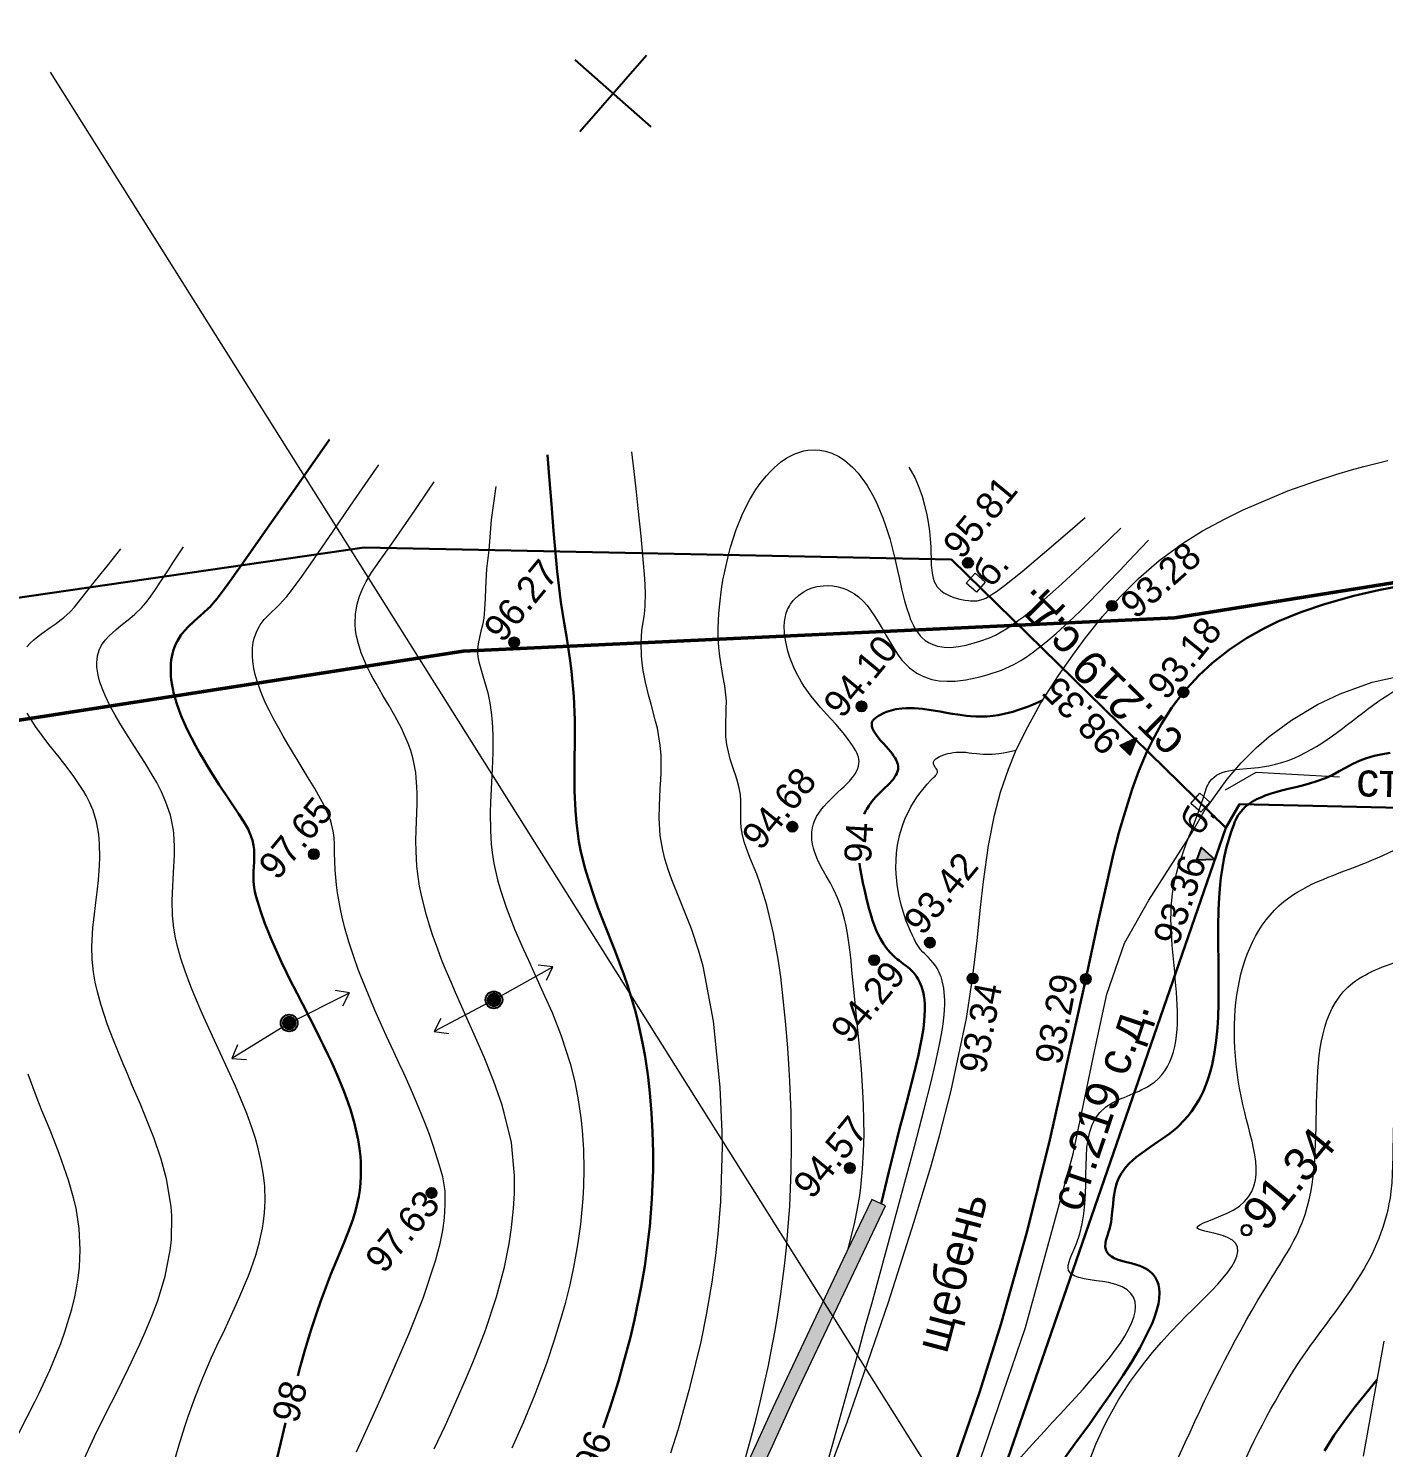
# Model space of a CAD drawing. Header units: millimetres. Extents: x -2893842 to -949497, y -1203244 to 262218.
# Drawn here: x -2463181 to -2423032, y -363624 to -321582 of the extents above; entities that cross this region are included whole.
import ezdxf

# ---------------------------------------------------------------- set-up
doc = ezdxf.new("R2010")
doc.units = ezdxf.units.MM
doc.layers.get('0').update_dxf_attribs({"lineweight": 5})
for name, color, linetype in [('!!!_ Размеры', 7, 'Continuous'), ('02_сетка', 253, 'Continuous'), ('06_Инженерно-технические сооружения', 253, 'Continuous'), ('07_Объекты электропередачи', 253, 'Continuous'), ('10_Границы покрытий и угодий', 253, 'Continuous'), ('11_Гидрография', 253, 'Continuous'), ('12_Рельеф', 253, 'Continuous'), ('14_Ограждения', 253, 'Continuous'), ('19_Горизонтали', 253, 'Continuous'), ('33_Газопровод', 253, 'Continuous'), ('61_Отметки высоты поверхности', 253, 'Continuous'), ('65_Границы', 253, 'Continuous'), ('_Высоты_Блок', 253, 'Continuous')]:
    doc.layers.add(name, color=color, linetype=linetype)
doc.styles.add('LIKE17', font='d431.shx')
doc.styles.add('LIKE32', font='peteri.shx')
doc.styles.add('LIKE36', font='pragmai.shx')
doc.styles.add('Line_GUGK', font='')
doc.styles.get('Line_GUGK').set_extended_font_data('Bm431', italic=True)
doc.linetypes.add('g5_085a', pattern='A,0.001,[19,GUGK_2005.shx,S=1,R=180,X=0,Y=0],0.5,[18,GUGK_2005.shx,S=6,R=180,X=0,Y=0],0.5', length=1.001)
doc.linetypes.add('g5_121_g', pattern='A,4,-0.4,["Г",Line_GUGK,S=1,R=0,X=0,Y=-0.5],-1.2,12', length=17.6)
doc.linetypes.add('g5_280_1', pattern='A,0.001,[21,GUGK_2005.shx,S=1,R=180,X=0,Y=0],2', length=2.001)
doc.linetypes.add('g5_476_3', pattern='A,1.25,[30,GUGK_2005.shx,S=1,R=0,X=0,Y=0],2.5,[30,GUGK_2005.shx,S=1,R=180,X=0,Y=0],1.25', length=5)

# ---------------------------------------------------------------- blocks, each defined once
blk = doc.blocks.new('BL_333')
at = {"color": 0}
for p, q in [((0, -3), (0, 3)), ((-3, 0), (3, 0))]:
    blk.add_line(p, q, dxfattribs=at)
blk = doc.blocks.new('g5_106_1a')
h = blk.add_hatch(color=255)
edge = h.paths.add_edge_path()
edge.add_arc((0, 0), 0.212, 0, 360)
at = {"color": 0}
blk.add_circle((0, 0), 0.25, dxfattribs=at)
blk = doc.blocks.new('g5_115_1')
at = {"color": 0, "lineweight": 20}
for points in [[(0, 0), (2, 0)], [(1.647, -0.252), (2, 0), (1.647, 0.252)]]:
    blk.add_lwpolyline(points, dxfattribs=at)
blk = doc.blocks.new('g5_330')
blk.add_hatch(color=0).paths.add_polyline_path([(-0.15, 0, 1), (0.15, 0, 1)])
at = {"color": 0}
blk.add_circle((0, 0), 0.15, dxfattribs=at)
blk = doc.blocks.new('g5_330a')
blk.add_hatch(color=0).paths.add_polyline_path([(0, 0), (-0.2, 0.5), (0.2, 0.5)])
at = {"color": 0}
blk.add_lwpolyline([(0, 0), (-0.2, 0.5), (0.2, 0.5)], close=True, dxfattribs=at)
blk = doc.blocks.new('Топо_07.04.17')
at = {"layer": '06_Инженерно-технические сооружения', "linetype": 'Continuous', "lineweight": 20}
blk.add_hatch(color=7, dxfattribs=at).paths.add_polyline_path([(-571174, -269140), (-570555, -267899), (-569916, -266604), (-569370, -265481), (-568692, -264038), (-568188, -262920), (-567514, -261340), (-567130, -260373), (-566699, -259252), (-566249, -258047), (-565701, -256566), (-565158, -255111), (-564813, -254217), (-564221, -252766), (-563524, -251144), (-562521, -248923), (-561143, -245949), (-560430, -244421), (-559456, -242299), (-558620, -240416), (-557850, -238583), (-556978, -236387), (-556080, -234002), (-555261, -231744), (-554302, -228982), (-553449, -226466), (-552650, -224066), (-551761, -221391), (-551121, -219484), (-550554, -217820), (-550108, -216533), (-549378, -214484), (-548813, -212942), (-548178, -211272), (-547212, -208852), (-546577, -207357), (-546029, -206086), (-545142, -204174), (-544384, -202603), (-543751, -201340), (-542979, -199841), (-542028, -198074), (-540941, -196110), (-539889, -194297), (-539098, -192934), (-538087, -191262), (-537333, -190013), (-536314, -188362), (-535224, -186609), (-533956, -184582), (-534338, -184343), (-535389, -186024), (-536820, -188324), (-537943, -190154), (-539485, -192705), (-540855, -195066), (-542032, -197142), (-543186, -199277), (-545214, -203287), (-546680, -206458), (-547712, -208888), (-548684, -211333), (-549756, -214206), (-550376, -215939), (-551128, -218105), (-551734, -219892), (-552569, -222393), (-553592, -225469), (-554331, -227669), (-555126, -230008), (-555990, -232458), (-557176, -235664), (-558291, -238472), (-559500, -241298), (-560661, -243853), (-562028, -246781), (-563417, -249802), (-564580, -252459), (-565481, -254699), (-566520, -257480), (-567439, -259930), (-568196, -261805), (-568918, -263447), (-569776, -265287), (-570613, -267003), (-571577, -268939)])
at = {"layer": '02_сетка', "color": 7, "linetype": 'Continuous'}
for p, q in [((-539369, -151932), (-537148, -149916)), ((-537250, -152034), (-539266, -149813))]:
    blk.add_line(p, q, dxfattribs=at)
at = {"layer": '06_Инженерно-технические сооружения', "color": 7, "linetype": 'Continuous', "lineweight": 20}
for points in [[(-529233, -166821), (-529500, -166523), (-529202, -166256), (-528935, -166554)], [(-523357, -174050), (-523624, -173752), (-523326, -173485), (-523059, -173783)]]:
    blk.add_lwpolyline(points, close=True, dxfattribs=at)
blk.add_lwpolyline([(-539098, -192934), (-538087, -191262), (-537333, -190013), (-536314, -188362), (-535224, -186609), (-533956, -184582), (-534338, -184343), (-535389, -186024), (-536820, -188324), (-537943, -190154), (-539485, -192705)], dxfattribs=at)
at = {"layer": '06_Инженерно-технические сооружения', "color": 7, "linetype": 'g5_280_1', "lineweight": 20}
blk.add_lwpolyline([(-539098, -192934), (-538087, -191262), (-537333, -190013), (-536314, -188362), (-535224, -186609), (-533956, -184582)], dxfattribs=at)
at = {"layer": '07_Объекты электропередачи', "linetype": 'Continuous', "lineweight": 20}
blk.add_lwpolyline([(-464887, -376105), (-494903, -286741), (-524729, -210807), (-554747, -148424)], dxfattribs=at)
at = {"layer": '10_Границы покрытий и угодий', "color": 7, "linetype": 'Continuous', "lineweight": 20}
blk.add_lwpolyline([(-538329, -195805), (-535806, -190816), (-534193, -187420), (-533175, -185161), (-532496, -183586), (-532134, -182702), (-531637, -181405), (-530949, -179337), (-530632, -178177), (-530376, -177079), (-530165, -176118), (-529993, -175362), (-529722, -174317), (-529443, -173442), (-529189, -172789), (-528881, -172135), (-528607, -171637), (-528242, -171055), (-527712, -170312), (-527098, -169551), (-526606, -168992), (-526171, -168526), (-525602, -167958), (-525019, -167433), (-524418, -166956), (-523749, -166501), (-523000, -166077), (-522367, -165774), (-521667, -165487), (-521107, -165285), (-519730, -164880), (-518879, -164681), (-518257, -164559), (-517777, -164476), (-517404, -164419), (-516682, -164321)], dxfattribs=at)
at = {"layer": '10_Границы покрытий и угодий', "color": 7, "linetype": 'Continuous', "lineweight": 30}
blk.add_lwpolyline([(-532701, -192244), (-531813, -190387), (-530941, -188426), (-529872, -185794), (-528900, -183189), (-527375, -178786), (-526730, -176873), (-526338, -175731), (-526079, -175007), (-525840, -174382), (-525697, -174029), (-525302, -173139), (-525043, -172624), (-524744, -172092), (-524535, -171759), (-524221, -171310), (-523860, -170863), (-523474, -170458), (-522961, -170011), (-522519, -169689), (-521976, -169355), (-521435, -169078), (-520870, -168840), (-520458, -168694), (-519746, -168489), (-519025, -168331), (-518137, -168189), (-517385, -168101), (-515944, -167987)], dxfattribs=at)
at = {"layer": '11_Гидрография', "color": 92, "linetype": 'Continuous', "lineweight": 20}
blk.add_lwpolyline([(-520726, -193547), (-519730, -190223)], dxfattribs=at)
at = {"layer": '12_Рельеф', "color": 7, "linetype": 'g5_085a', "lineweight": 20}
blk.add_lwpolyline([(-532009, -192354), (-530240, -188625), (-528255, -183673), (-527255, -180638), (-526733, -179086), (-526048, -177648), (-525184, -176465), (-523706, -174645), (-523259, -174029), (-522474, -173159), (-522010, -172727), (-521515, -172334), (-521095, -172047), (-520381, -171637), (-519563, -171266), (-518862, -171024), (-517878, -170786), (-515676, -170564)], dxfattribs=at)
at = {"layer": '14_Ограждения', "color": 7, "linetype": 'g5_476_3', "lineweight": 20}
blk.add_lwpolyline([(-522556, -173469), (-521601, -173047), (-519155, -173466)], dxfattribs=at)
at = {"layer": '19_Горизонтали', "color": 252, "linetype": 'Continuous', "lineweight": 30}
for points in [[(-551826, -187618), (-551724, -187360), (-551517, -186859), (-551276, -186303), (-551054, -185819), (-550896, -185491), (-550508, -184737), (-550310, -184381), (-550022, -183866), (-549859, -183563), (-549685, -183210), (-549576, -182961), (-549511, -182794), (-549427, -182542), (-549381, -182373), (-549333, -182161), (-549298, -181959), (-549266, -181689), (-549254, -181536), (-549248, -181377), (-549247, -181135), (-549259, -180876), (-549311, -180380), (-549383, -179960), (-549427, -179753), (-549509, -179413), (-549635, -178965), (-549785, -178491), (-549863, -178261), (-549961, -177983), (-550037, -177773), (-550124, -177536), (-550445, -176691), (-550568, -176364), (-550737, -175908), (-550810, -175708), (-550921, -175390), (-551072, -174931), (-551158, -174645), (-551215, -174446), (-551282, -174194), (-551366, -173836), (-551429, -173514), (-551451, -173383), (-551471, -173231), (-551480, -173097), (-551478, -172923), (-551470, -172828), (-551455, -172710), (-551440, -172614), (-551395, -172353), (-551395, -172353), (-551367, -172167), (-551367, -172167), (-551351, -171984), (-551352, -171864), (-551369, -171705), (-551427, -171465), (-551461, -171365), (-551558, -171131), (-551679, -170888), (-551778, -170698), (-551877, -170512), (-552009, -170260), (-552079, -170125), (-552160, -169964), (-552317, -169649), (-552446, -169378), (-552561, -169126), (-552638, -168952), (-552731, -168730), (-552826, -168488), (-552920, -168226), (-552982, -168040), (-553036, -167858), (-553064, -167756), (-553102, -167607), (-553139, -167442), (-553182, -167203), (-553197, -167092), (-553204, -167032), (-553217, -166874), (-553222, -166712), (-553221, -166593), (-553213, -166464), (-553197, -166330), (-553180, -166232), (-553158, -166133), (-553132, -166041), (-553100, -165946), (-553053, -165833), (-553020, -165764), (-552957, -165653), (-552914, -165588), (-552876, -165535), (-552792, -165433), (-552746, -165384), (-552672, -165312), (-552543, -165203), (-552365, -165071), (-552244, -164986), (-552156, -164925), (-552040, -164843), (-551900, -164738), (-551839, -164690), (-551735, -164599), (-551597, -164467), (-551331, -164187), (-551092, -163923), (-550930, -163742), (-550782, -163576), (-550706, -163490), (-549884, -162562), (-549011, -161574), (-548644, -161160), (-548344, -160821), (-547761, -160163)], [(-543008, -190167), (-542739, -189599), (-542404, -188846), (-542243, -188461), (-541902, -187589), (-541726, -187097), (-541419, -186152), (-541246, -185549), (-540966, -184402), (-540809, -183601), (-540679, -182753), (-540618, -182234), (-540564, -181628), (-540531, -181072), (-540514, -180465), (-540515, -180004), (-540536, -179376), (-540559, -179019), (-540631, -178303), (-540673, -177997), (-540742, -177584), (-540813, -177224), (-540886, -176899), (-541067, -176180), (-541296, -175329), (-541424, -174837), (-541495, -174542), (-541620, -173956), (-541672, -173661), (-541741, -173144), (-541766, -172828), (-541777, -172269), (-541765, -171909), (-541723, -171338), (-541674, -170864), (-541616, -170390), (-541557, -169918), (-541481, -169238), (-541427, -168546), (-541413, -167798), (-541417, -167483), (-541445, -166748), (-541465, -166349), (-541496, -165722), (-541505, -164811), (-541505, -164811), (-541475, -163598), (-541453, -162936), (-541415, -161864), (-541396, -161350)]]:
    blk.add_lwpolyline(points, dxfattribs=at)
at = {"layer": '19_Горизонтали', "color": 252, "linetype": 'Continuous', "lineweight": 20}
for points in [[(-550352, -190052), (-549815, -189161), (-549410, -188483), (-548418, -186768), (-547878, -185754), (-547384, -184697), (-547190, -184200), (-547068, -183823), (-546976, -183458), (-546941, -183270), (-546913, -183067), (-546884, -182805), (-546871, -182670), (-546893, -182247), (-546947, -181903), (-547059, -181329), (-547144, -180959), (-547238, -180591), (-547364, -180141), (-547547, -179533), (-547696, -179068), (-547794, -178767), (-547914, -178403), (-548081, -177896), (-548331, -177117), (-548423, -176814), (-548523, -176472), (-548633, -176067), (-548685, -175865), (-548777, -175472), (-548870, -175019), (-548945, -174565), (-548984, -174267), (-549012, -173981), (-549039, -173538), (-549044, -173298), (-549034, -172857), (-549016, -172593), (-548993, -172360), (-548979, -172225), (-548964, -172061), (-548957, -171929), (-548956, -171822), (-548962, -171704), (-548970, -171617), (-548990, -171481), (-549010, -171377), (-549037, -171267), (-549077, -171124), (-549145, -170922), (-549190, -170804), (-549264, -170621), (-549365, -170387), (-549518, -170050), (-549710, -169637), (-549923, -169180), (-550005, -168999), (-550118, -168746), (-550224, -168498), (-550345, -168201), (-550446, -167932), (-550508, -167755), (-550576, -167538), (-550632, -167338), (-550699, -167042), (-550734, -166831), (-550753, -166653), (-550761, -166434), (-550756, -166297), (-550747, -166191), (-550723, -166043), (-550684, -165886), (-550640, -165762), (-550597, -165666), (-550544, -165566), (-550451, -165429), (-550423, -165393), (-550289, -165250), (-550204, -165175), (-550053, -165060), (-549895, -164945), (-549793, -164867), (-549661, -164755), (-549541, -164644), (-549350, -164451), (-549224, -164317), (-549062, -164138), (-548713, -163743), (-547989, -162908), (-547377, -162202), (-546762, -161495), (-546397, -161077)], [(-548048, -190225), (-547643, -189564), (-547206, -188832), (-546897, -188297), (-546629, -187817), (-546335, -187268), (-546148, -186903), (-545708, -185958), (-545378, -185117), (-545159, -184439), (-545034, -183970), (-544913, -183416), (-544840, -182981), (-544776, -182449), (-544758, -181469), (-544758, -181469), (-544866, -180569), (-544913, -180307), (-545070, -179608), (-545271, -178868), (-545399, -178440), (-545758, -177309), (-545899, -176863), (-545996, -176549), (-546121, -176125), (-546200, -175843), (-546281, -175534), (-546385, -175091), (-546446, -174794), (-546500, -174490), (-546570, -173975), (-546601, -173611), (-546615, -173252), (-546614, -173003), (-546606, -172789), (-546591, -172580), (-546556, -172250), (-546519, -171979), (-546476, -171693), (-546403, -171190), (-546385, -171050), (-546365, -170863), (-546350, -170684), (-546338, -170411), (-546338, -170258), (-546366, -169857), (-546411, -169592), (-546464, -169372), (-546503, -169233), (-546546, -169096), (-546605, -168927), (-546710, -168653), (-546767, -168514), (-546901, -168202), (-547045, -167877), (-547138, -167666), (-547208, -167501), (-547272, -167348), (-547326, -167213), (-547417, -166966), (-547464, -166823), (-547541, -166550), (-547597, -166280), (-547625, -166045), (-547633, -165880), (-547626, -165679), (-547583, -165389), (-547498, -165105), (-547399, -164876), (-547277, -164652), (-547161, -164471), (-546972, -164222), (-546782, -164006), (-546707, -163923), (-546556, -163757), (-546287, -163457), (-546226, -163388), (-545489, -162541), (-545019, -161991), (-544825, -161762)], [(-541100, -191130), (-540798, -190449), (-540306, -189247), (-539839, -187967), (-539585, -187186), (-539312, -186249), (-539114, -185474), (-538973, -184853), (-538788, -183903), (-538560, -182288), (-538516, -181855), (-538426, -180538), (-538426, -180538), (-538403, -178574), (-538403, -178574), (-538527, -176918), (-538597, -176461), (-538739, -175778), (-538978, -174902), (-539152, -174269), (-539227, -173951), (-539289, -173625), (-539325, -173366), (-539352, -172931), (-539323, -172409), (-539277, -172059), (-539191, -171543), (-539148, -171291), (-539116, -171088), (-539086, -170867), (-539058, -170577), (-539047, -170263), (-539077, -169761), (-539103, -169544), (-539179, -169028), (-539222, -168749), (-539271, -168366), (-539300, -168009), (-539307, -167794), (-539304, -167575), (-539272, -167196), (-539272, -167196), (-539205, -166833), (-539077, -166361), (-539029, -166122), (-538979, -165738), (-538947, -165314), (-538910, -164054), (-538904, -163230), (-538903, -162731), (-538905, -162128), (-538908, -161536)], [(-543028, -162103), (-543275, -163070), (-543442, -163953), (-543575, -164501), (-543666, -165056), (-543715, -165381), (-543737, -165515), (-543765, -165676), (-543793, -165818), (-543821, -165937), (-543883, -166146), (-543944, -166313), (-544012, -166492), (-544056, -166620), (-544106, -166825), (-544118, -166936), (-544120, -167063), (-544110, -167209), (-544077, -167424), (-544035, -167632), (-543950, -168147), (-543924, -168455), (-543916, -168745), (-543920, -169019), (-543945, -169406), (-543968, -169639), (-544005, -169939), (-544038, -170170), (-544075, -170408), (-544173, -171002), (-544234, -171381), (-544278, -171693), (-544334, -172211), (-544356, -172621), (-544356, -172866), (-544340, -173195), (-544287, -173688), (-544236, -174000), (-544118, -174556), (-544052, -174819), (-543942, -175215), (-543761, -175807), (-543648, -176157), (-543532, -176508), (-543420, -176847), (-543287, -177256), (-543126, -177777), (-542932, -178492), (-542760, -179338), (-542688, -179889), (-542646, -180430), (-542631, -180975), (-542634, -181337), (-542662, -181924), (-542714, -182490), (-542781, -182991), (-542841, -183354), (-542996, -184104), (-543114, -184575), (-543180, -184811), (-543341, -185340), (-543513, -185847), (-543715, -186388), (-543860, -186748), (-544157, -187431), (-544465, -188085), (-544793, -188733), (-544912, -188959), (-545350, -189755), (-545760, -190466)], [(-538944, -191611), (-538624, -190810), (-538474, -190415), (-538298, -189937), (-538106, -189392), (-537938, -188891), (-537804, -188473), (-537624, -187884), (-537488, -187411), (-537348, -186894), (-537129, -186010), (-537011, -185484), (-536911, -184994), (-536776, -184269), (-536692, -183751), (-536617, -183238), (-536524, -182501), (-536424, -181503), (-536357, -180601), (-536337, -180248), (-536307, -179601), (-536283, -178814), (-536272, -177958), (-536276, -177486), (-536291, -176961), (-536341, -176188), (-536446, -175334), (-536570, -174678), (-536638, -174391), (-536782, -173875), (-536865, -173567), (-536901, -173395), (-536934, -173145), (-536938, -172951), (-536929, -172808), (-536899, -172533), (-536861, -172175), (-536856, -171991), (-536869, -171788), (-536894, -171598), (-536926, -171425), (-536962, -171248), (-537033, -170909), (-537088, -170471), (-537088, -170246), (-537065, -169981), (-537042, -169809), (-537002, -169556), (-536982, -169420), (-536955, -169192), (-536946, -169003), (-536951, -168739), (-536971, -168428), (-536998, -167851), (-536995, -167591), (-536977, -167273), (-536949, -167005), (-536883, -166587), (-536826, -166308), (-536722, -165879), (-536651, -165625), (-536586, -165412), (-536409, -164898), (-536322, -164677), (-536107, -164199), (-535842, -163713), (-535596, -163340), (-535382, -163065), (-535202, -162864), (-535026, -162692), (-534914, -162595), (-534770, -162482), (-534562, -162344), (-534359, -162237), (-534118, -162146), (-533840, -162087), (-533719, -162078), (-533504, -162088), (-533367, -162113), (-533204, -162161), (-533023, -162243), (-532827, -162367), (-532673, -162496), (-532452, -162736), (-532314, -162925), (-532092, -163316), (-531962, -163612), (-531882, -163829), (-531737, -164315), (-531680, -164554), (-531603, -164951), (-531518, -165555), (-531479, -165920), (-531457, -166135), (-531421, -166475), (-531374, -166836), (-531335, -167069), (-531292, -167276), (-531259, -167402), (-531206, -167571), (-531169, -167666), (-531101, -167803), (-531028, -167919), (-530982, -167978), (-530896, -168070), (-530790, -168157), (-530691, -168218), (-530554, -168281), (-530362, -168334), (-530172, -168359), (-529937, -168362), (-529710, -168343), (-529298, -168277), (-529001, -168207), (-528811, -168145), (-528454, -167991), (-528081, -167788), (-527931, -167698), (-527270, -167266), (-526692, -166858), (-526255, -166540), (-525662, -166099), (-525478, -165960), (-524762, -165416)], [(-558458, -189475), (-558005, -188727), (-557511, -187960), (-557292, -187624), (-557008, -187189), (-556778, -186832), (-556362, -186160), (-556168, -185831), (-555896, -185335), (-555694, -184931), (-555542, -184598), (-555399, -184244), (-555161, -183503), (-555092, -183201), (-554996, -182495), (-554985, -182217), (-555032, -181382), (-555125, -180787), (-555263, -180154), (-555425, -179538), (-555557, -179080), (-555726, -178518), (-555832, -178166), (-555946, -177785), (-556131, -177129), (-556250, -176656), (-556383, -176024), (-556441, -175648), (-556471, -175357), (-556488, -175060), (-556484, -174677), (-556450, -174301), (-556356, -173743), (-556290, -173436), (-556189, -173011), (-556098, -172628), (-556038, -172364), (-555955, -171940), (-555919, -171707), (-555880, -171303), (-555873, -171026), (-555880, -170852), (-555899, -170643), (-555926, -170468), (-555963, -170300), (-556041, -170036), (-556119, -169830), (-556174, -169705), (-556312, -169420), (-556415, -169232), (-556556, -168988), (-556786, -168611), (-557039, -168206), (-557212, -167917), (-557373, -167629), (-557497, -167380), (-557573, -167208)], [(-557360, -165255), (-557252, -165162), (-557140, -165079), (-557064, -165027), (-556878, -164914), (-556618, -164771), (-556424, -164665), (-556306, -164598), (-556182, -164522), (-555972, -164373), (-555827, -164247), (-555746, -164167), (-555581, -164001), (-555164, -163582), (-554933, -163351), (-554735, -163153), (-554518, -162937), (-554267, -162688)], [(-560227, -188379), (-559647, -187505), (-559493, -187263), (-559107, -186629), (-559002, -186446), (-558815, -186107), (-558693, -185874), (-558531, -185544), (-558255, -184908), (-558124, -184549), (-558027, -184245), (-557962, -184011), (-557889, -183696), (-557805, -183187), (-557763, -182551), (-557789, -181950), (-557826, -181629), (-557917, -181094), (-558104, -180280), (-558297, -179564), (-558467, -178952), (-558567, -178584), (-558659, -178225), (-558749, -177846)], [(-555707, -189641), (-555558, -189284), (-555318, -188737), (-555185, -188451), (-554916, -187903), (-554627, -187359), (-554312, -186813), (-554103, -186467), (-553820, -186009), (-553706, -185823), (-553396, -185313), (-553296, -185145), (-552942, -184510), (-552850, -184332), (-552732, -184089), (-552659, -183929), (-552516, -183585), (-552367, -183153), (-552315, -182966), (-552256, -182717), (-552197, -182357), (-552163, -181925), (-552162, -181601), (-552185, -181198), (-552238, -180760), (-552281, -180498), (-552350, -180156), (-552451, -179731), (-552567, -179307), (-552692, -178886), (-553029, -177852), (-553282, -177093), (-553429, -176633), (-553594, -176086), (-553672, -175802), (-553789, -175331), (-553870, -174943), (-553937, -174537), (-553961, -174323), (-553980, -174029), (-553975, -173649), (-553934, -173219), (-553903, -173000), (-553799, -172392), (-553744, -172063), (-553718, -171883), (-553686, -171619), (-553663, -171242), (-553663, -171143), (-553690, -170779), (-553702, -170696), (-553789, -170293), (-553889, -169972), (-553996, -169688), (-554076, -169500), (-554280, -169056), (-554453, -168702), (-554586, -168432), (-554683, -168235), (-554856, -167873), (-554994, -167566), (-555110, -167282), (-555225, -166955), (-555262, -166830), (-555330, -166545), (-555361, -166328), (-555369, -166095), (-555358, -165959), (-555315, -165760), (-555248, -165598), (-555157, -165455), (-555042, -165326), (-554907, -165207), (-554690, -165051), (-554530, -164947), (-554242, -164767), (-554078, -164659), (-553864, -164497), (-553717, -164363), (-553567, -164205), (-553391, -164003), (-553232, -163816), (-552918, -163436), (-552786, -163277), (-552423, -162836)], [(-530800, -162912), (-530664, -163243), (-530588, -163483), (-530510, -163812), (-530464, -164086), (-530433, -164374), (-530418, -164602), (-530412, -164866), (-530415, -165108), (-530426, -165337), (-530435, -165473), (-530454, -165698), (-530469, -165874), (-530469, -165874), (-530475, -166116), (-530462, -166263), (-530441, -166366), (-530371, -166530), (-530284, -166645), (-530193, -166729), (-530024, -166843), (-529909, -166901), (-529742, -166968), (-529599, -167013), (-529495, -167039), (-529429, -167054), (-529332, -167071), (-529238, -167077), (-529238, -167077), (-529058, -167051), (-528976, -167024), (-528864, -166978), (-528772, -166936), (-528632, -166863), (-528378, -166717), (-527817, -166364), (-527370, -166069), (-526957, -165790), (-526192, -165265), (-525782, -164982)], [(-535197, -185716), (-535082, -185426), (-534914, -184960), (-534787, -184565), (-534679, -184185), (-534619, -183946), (-534505, -183416), (-534417, -182906), (-534349, -182409), (-534303, -181984), (-534265, -181533), (-534240, -181150), (-534209, -180478), (-534188, -179708), (-534177, -179023), (-534172, -178597), (-534164, -178008), (-534156, -177538), (-534151, -177257), (-534150, -176993), (-534155, -176701), (-534170, -176378), (-534188, -176161), (-534206, -176003), (-534255, -175704), (-534297, -175511), (-534337, -175357), (-534367, -175256), (-534436, -175060), (-534502, -174895), (-534599, -174669), (-534695, -174444), (-534777, -174230), (-534819, -174102), (-534867, -173911), (-534884, -173810), (-534896, -173688), (-534898, -173556), (-534895, -173491), (-534884, -173396), (-534872, -173325), (-534843, -173212), (-534800, -173094), (-534773, -173035), (-534737, -172970), (-534686, -172891), (-534509, -172685), (-534435, -172615), (-534316, -172512), (-534095, -172340), (-533986, -172258), (-533854, -172160), (-533768, -172095), (-533687, -172030), (-533591, -171949), (-533564, -171925), (-533500, -171863), (-533400, -171751), (-533356, -171691), (-533315, -171622), (-533280, -171542), (-533262, -171484), (-533250, -171405), (-533248, -171355), (-533256, -171270), (-533264, -171234), (-533282, -171168), (-533314, -171085), (-533394, -170916), (-533488, -170744), (-533625, -170518), (-533813, -170238), (-533941, -170059), (-534042, -169918), (-534203, -169691), (-534283, -169574), (-534442, -169326), (-534613, -169022), (-534682, -168880), (-534767, -168681), (-534840, -168481), (-534940, -168118), (-534977, -167925), (-535014, -167594), (-535018, -167477), (-535016, -167364), (-535000, -167186), (-534976, -167048), (-534946, -166934), (-534898, -166807), (-534847, -166704), (-534784, -166608), (-534742, -166553), (-534650, -166455), (-534612, -166420), (-534483, -166323), (-534297, -166224), (-534182, -166182), (-534056, -166148), (-533904, -166125), (-533719, -166119), (-533571, -166131), (-533437, -166156), (-533283, -166202), (-533149, -166257), (-533047, -166311), (-532928, -166387), (-532829, -166463), (-532721, -166563), (-532596, -166707), (-532496, -166848), (-532425, -166964), (-532300, -167196), (-532197, -167416), (-532116, -167600), (-532026, -167811), (-531909, -168077), (-531818, -168268), (-531725, -168444), (-531640, -168584), (-531553, -168707), (-531452, -168826), (-531255, -169006), (-531108, -169106), (-530993, -169169), (-530836, -169237), (-530626, -169301), (-530393, -169345), (-530157, -169366), (-529832, -169365), (-529409, -169326), (-529190, -169294), (-528749, -169204), (-528368, -169077), (-528153, -168984), (-527979, -168897), (-527747, -168770), (-527355, -168528), (-527019, -168300), (-526470, -167897), (-526201, -167690), (-525964, -167504), (-525638, -167242), (-525339, -166997), (-524933, -166659), (-524637, -166410), (-524236, -166067), (-523995, -165859)]]:
    blk.add_lwpolyline(points, dxfattribs=at)
at = {"layer": '19_Горизонтали', "color": 42, "linetype": 'Continuous', "lineweight": 30}
for points in [[(-533274, -172975), (-533214, -172882), (-533183, -172838), (-533114, -172751), (-533008, -172634), (-532950, -172577), (-532871, -172507), (-532768, -172424), (-532642, -172327), (-532565, -172268), (-532494, -172213), (-532426, -172158), (-532354, -172094), (-532300, -172043), (-532256, -171994), (-532209, -171935), (-532180, -171891), (-532160, -171854), (-532139, -171807), (-532129, -171776), (-532117, -171718), (-532114, -171676), (-532117, -171616), (-532127, -171565), (-532153, -171484), (-532175, -171432), (-532213, -171358), (-532254, -171287), (-532347, -171144), (-532464, -170978), (-532545, -170864), (-532635, -170726), (-532687, -170634), (-532718, -170568), (-532733, -170529), (-532747, -170485), (-532753, -170458), (-532757, -170422), (-532758, -170397), (-532756, -170370), (-532749, -170334), (-532741, -170311), (-532729, -170288), (-532706, -170256), (-532673, -170224), (-532639, -170200), (-532599, -170176), (-532539, -170144), (-532505, -170128), (-532372, -170074), (-532275, -170045), (-532130, -170014), (-531996, -169998), (-531811, -169993), (-531685, -169999), (-531451, -170028), (-531212, -170075), (-531023, -170122), (-530693, -170215), (-530512, -170269), (-530347, -170317), (-530189, -170361), (-529933, -170425), (-529821, -170449), (-529662, -170477), (-529531, -170495), (-529340, -170510), (-529149, -170514), (-528998, -170509), (-528824, -170496), (-528562, -170461), (-528411, -170433), (-528259, -170400), (-528110, -170363), (-528004, -170333), (-527865, -170292), (-527636, -170218)], [(-517585, -172926), (-517865, -172944), (-518070, -172968), (-518330, -173014), (-518499, -173056), (-518590, -173082), (-518744, -173134), (-518954, -173219), (-519148, -173303), (-519346, -173383), (-519574, -173458), (-519872, -173528), (-520037, -173558), (-520279, -173595), (-520480, -173622), (-520706, -173651), (-520917, -173680), (-521089, -173707), (-521225, -173731), (-521320, -173751), (-521413, -173773), (-521497, -173795), (-521566, -173816), (-521676, -173853), (-521723, -173872), (-521769, -173891), (-521868, -173938), (-521943, -173980), (-522000, -174016), (-522033, -174039), (-522116, -174103), (-522185, -174167), (-522236, -174222), (-522269, -174261), (-522326, -174338), (-522366, -174401), (-522386, -174435), (-522435, -174529), (-522530, -174723), (-522588, -174848), (-522718, -175164), (-522805, -175406), (-522839, -175509), (-522909, -175746), (-522987, -176049), (-523030, -176234), (-523082, -176492), (-523107, -176627), (-523163, -176969), (-523231, -177465), (-523269, -177791), (-523362, -178695), (-523424, -179282), (-523479, -179733), (-523537, -180135), (-523591, -180449), (-523668, -180816), (-523756, -181158), (-523871, -181516), (-523953, -181732), (-524029, -181906), (-524110, -182073), (-524227, -182283), (-524299, -182397), (-524381, -182517), (-524634, -182827), (-524750, -182945), (-525058, -183207), (-525122, -183253), (-525345, -183397), (-525587, -183532), (-525711, -183598), (-525959, -183727), (-526030, -183765), (-526227, -183873), (-526410, -183984), (-526410, -183984), (-526529, -184066), (-526631, -184143), (-526761, -184256), (-526811, -184305), (-526898, -184402), (-526949, -184469), (-526991, -184530), (-527069, -184672), (-527113, -184775), (-527153, -184890), (-527189, -185018), (-527216, -185127), (-527252, -185293), (-527300, -185518), (-527321, -185613), (-527344, -185704), (-527372, -185808), (-527415, -185941), (-527452, -186038), (-527475, -186093), (-527509, -186168), (-527548, -186251), (-527584, -186332), (-527607, -186400), (-527626, -186516), (-527625, -186560), (-527611, -186635), (-527588, -186693), (-527547, -186755), (-527473, -186828), (-527397, -186881), (-527286, -186941), (-527182, -186987), (-527087, -187025), (-526917, -187089), (-526669, -187194), (-526588, -187239), (-526514, -187288), (-526445, -187342), (-526351, -187437), (-526304, -187499), (-526255, -187581), (-526207, -187704), (-526184, -187804), (-526174, -187927), (-526179, -188049), (-526208, -188224), (-526249, -188374), (-526325, -188577), (-526391, -188722), (-526488, -188911), (-526947, -189619), (-527253, -190023), (-527524, -190358), (-527992, -190906), (-528321, -191279), (-528684, -191682), (-529176, -192222), (-529843, -192956)], [(-534075, -184508), (-533749, -183592), (-533389, -182634), (-533283, -182359), (-533136, -181981), (-532993, -181614), (-532867, -181287), (-532777, -181054), (-532681, -180799), (-532579, -180522), (-532482, -180247), (-532413, -180040), (-532323, -179753), (-532250, -179489), (-532199, -179269), (-532170, -179118), (-532142, -178934), (-532127, -178763), (-532123, -178643), (-532125, -178520), (-532136, -178401), (-532164, -178240), (-532182, -178172), (-532198, -178122), (-532237, -178018), (-532277, -177934), (-532312, -177872), (-532355, -177805), (-532406, -177737), (-532461, -177672), (-532538, -177592), (-532624, -177511), (-532735, -177408), (-532780, -177365), (-532847, -177294), (-532907, -177225), (-532989, -177118), (-533064, -177001), (-533109, -176924), (-533142, -176861), (-533211, -176708), (-533299, -176464), (-533331, -176356), (-533383, -176140), (-533407, -176022), (-533446, -175796), (-533484, -175520), (-533521, -175201), (-533542, -174999), (-533562, -174774), (-533575, -174569), (-533581, -174415), (-533581, -174409)], [(-552790, -190206), (-552542, -189524), (-552339, -188968)], [(-520063, -191337), (-520488, -191747), (-520792, -192049), (-521129, -192401), (-521510, -192828), (-521856, -193254)]]:
    blk.add_lwpolyline(points, dxfattribs=at)
at = {"layer": '19_Горизонтали', "color": 42, "linetype": 'Continuous', "lineweight": 20}
blk.add_lwpolyline([(-537106, -193386), (-536094, -190893), (-535471, -189352), (-535242, -188787), (-534941, -188040), (-534690, -187416), (-533805, -185209), (-532905, -182932), (-532495, -181867), (-532199, -181077), (-532007, -180545), (-531826, -180013), (-531734, -179717), (-531670, -179488), (-531629, -179323), (-531591, -179151), (-531543, -178860), (-531527, -178724), (-531513, -178498), (-531514, -178368), (-531519, -178276), (-531533, -178147), (-531556, -178024), (-531572, -177959), (-531594, -177886), (-531615, -177828), (-531638, -177773), (-531675, -177697), (-531708, -177638), (-531741, -177585), (-531797, -177503), (-531861, -177418), (-531933, -177329), (-531967, -177287), (-532006, -177237), (-532067, -177150), (-532103, -177091), (-532155, -176988), (-532181, -176929), (-532224, -176815), (-532253, -176733), (-532305, -176576), (-532364, -176378), (-532393, -176268), (-532424, -176137), (-532475, -175877), (-532491, -175775), (-532513, -175601), (-532526, -175471), (-532541, -175159), (-532535, -174847), (-532521, -174669), (-532493, -174454), (-532451, -174230), (-532394, -174001), (-532303, -173722), (-532203, -173481), (-532093, -173264), (-531881, -172924), (-531667, -172651), (-531561, -172535), (-531321, -172304), (-531197, -172200), (-531141, -172156), (-531114, -172135), (-531062, -172095), (-531037, -172074), (-531013, -172050), (-530999, -172033), (-530982, -172001), (-530977, -171980), (-530977, -171962), (-530981, -171939), (-530991, -171911), (-531008, -171874), (-531028, -171839), (-531039, -171817), (-531056, -171782), (-531063, -171762), (-531070, -171733), (-531069, -171709), (-531059, -171674), (-531034, -171637), (-531015, -171618), (-530983, -171594), (-530951, -171575), (-530866, -171538), (-530736, -171500), (-530679, -171488), (-530611, -171477), (-530527, -171468), (-530451, -171463), (-530359, -171463), (-530270, -171469), (-530179, -171481), (-530081, -171498), (-529978, -171521), (-529899, -171541), (-529899, -171541), (-529770, -171572), (-529667, -171593), (-529586, -171607), (-529443, -171626), (-529310, -171636), (-529111, -171642), (-528965, -171638), (-528823, -171629), (-528693, -171616), (-528642, -171610), (-528584, -171600)], dxfattribs=at)
for points, knots in [([(-541735, -402706, 25300), (-541883, -401964, 25300), (-542560, -400358, 25300), (-541129, -397254, 25300), (-544133, -395991, 25300), (-543998, -394009, 25300), (-543677, -392057, 25300), (-542078, -392849, 25300), (-541358, -391412, 25300), (-539731, -388738, 25300), (-535744, -387480, 25300), (-531899, -385527, 25300), (-529646, -385513, 25300), (-527662, -384004, 25300), (-529741, -382900, 25300), (-530242, -381512, 25300), (-530279, -380726, 25300), (-530166, -380002, 25300), (-530110, -379100, 25300), (-530263, -377753, 25300), (-529824, -376185, 25300), (-530846, -375066, 25300), (-529862, -373588, 25300), (-531914, -371229, 25300), (-534032, -369075, 25300), (-537325, -367897, 25300), (-538194, -364917, 25300), (-541078, -364674, 25300), (-543562, -365123, 25300), (-544133, -363156, 25300), (-545582, -365362, 25300), (-544549, -361747, 25300), (-549254, -358884, 25300), (-549671, -352670, 25300), (-549749, -347906, 25300), (-549913, -347309, 25300), (-549707, -346409, 25300), (-550620, -342337, 25300), (-550708, -336702, 25300), (-551830, -329237, 25300), (-551587, -323695, 25300), (-554680, -319114, 25300), (-553906, -314631, 25300), (-554562, -309984, 25300), (-555775, -305259, 25300), (-552565, -303549, 25300), (-553521, -300300, 25300), (-554732, -297039, 25300), (-553622, -292013, 25300), (-555756, -287947, 25300), (-556026, -283510, 25300), (-555919, -280065, 25300), (-557458, -274397, 25300), (-551677, -277195, 25300), (-551451, -265015, 25300), (-557530, -263365, 25300), (-557603, -259738, 25300), (-551092, -257435, 25300), (-555605, -250126, 25300), (-553746, -244737, 25300), (-549811, -242987, 25300), (-550918, -237852, 25300), (-547700, -235578, 25300), (-548161, -232028, 25300), (-545311, -230295, 25300), (-544953, -226785, 25300), (-543599, -224788, 25300), (-541038, -221373, 25300), (-541779, -217464, 25300), (-541424, -212807, 25300), (-538106, -208221, 25300), (-535440, -202839, 25300), (-533724, -196990, 25300), (-532316, -192700, 25300), (-524315, -187907, 25300), (-529136, -187320, 25300), (-527582, -185222, 25300), (-528407, -182390, 25300), (-524006, -181853, 25300), (-525315, -176865, 25300), (-523592, -174509, 25300), (-522878, -172761, 25300), (-519549, -173409, 25300), (-517328, -169889, 25300), (-513248, -171342, 25300), (-512484, -169753, 25300), (-511193, -169471, 25300), (-510318, -169318, 25300), (-507640, -167701, -67200)], [0, 0, 0, 0, 2.270258, 5.111779, 8.350305, 8.895506, 11.188797, 11.972088, 13.09072, 15.059021, 21.922292, 24.306666, 28.022657, 28.476937, 31.105985, 31.877304, 33.06316, 33.376946, 34.078011, 35.761568, 37.474215, 38.57858, 39.609158, 41.965889, 46.359284, 49.390346, 51.606786, 54.544721, 57.176636, 57.897546, 58.821303, 61.425547, 62.272458, 75.242717, 76.01191, 76.667886, 77.047374, 78.741512, 88.904719, 94.011119, 101.474986, 104.841916, 109.913878, 114.132201, 119.749568, 121.608905, 123.185651, 128.712458, 132.462127, 137.791666, 142.041265, 145.061495, 150.037937, 151.288706, 160.66222, 167.053523, 167.645411, 171.009409, 182.739062, 183.779602, 187.886896, 193.591581, 196.073314, 198.423822, 203.141361, 204.167851, 208.814711, 210.10182, 216.842408, 219.460034, 224.014398, 233.214886, 237.828131, 241.587936, 248.902843, 250.136413, 250.960137, 255.091379, 256.562032, 262.072788, 265.261978, 265.775836, 267.382273, 273.302999, 276.162657, 277.260693, 277.85098, 279.988592, 279.988592, 279.988592, 279.988592]), ([(-530858, -395619, 23300), (-530853, -395598, 23300), (-530625, -394737, 23300), (-528830, -395790, 23300), (-527813, -394881, 23300), (-527257, -394480, 23300), (-526815, -393072, 23300), (-526147, -391885, 23300), (-525368, -389768, 23300), (-524037, -387589, 23300), (-524920, -384958, 23300), (-524986, -382442, 23300), (-525079, -380385, 23300), (-526846, -379347, 23300), (-526562, -378042, 23300), (-526689, -376237, 23300), (-526414, -373717, 23300), (-524750, -368465, 23300), (-530425, -366852, 23300), (-531464, -364127, 23300), (-531553, -364060, 23300), (-531731, -363958, 23300), (-532595, -361915, 23300), (-533563, -354958, 23300), (-535798, -346321, 23300), (-539539, -339550, 23300), (-540476, -335682, 23300), (-544298, -330862, 23300), (-541428, -323211, 23300), (-546465, -320154, 23300), (-546706, -315416, 23300), (-547233, -311399, 23300), (-551185, -305790, 23300), (-543394, -303446, 23300), (-545850, -297983, 23300), (-546731, -295031, 23300), (-545930, -289057, 23300), (-549661, -284486, 23300), (-550344, -279523, 23300), (-550340, -279420, 23300), (-550383, -279261, 23300), (-545337, -281263, 23300), (-545213, -267568, 23300), (-550493, -263663, 23300), (-549862, -260727, 23300), (-549763, -256364, 23300), (-549793, -251645, 23300), (-547167, -248052, 23300), (-546564, -244103, 23300), (-543914, -241334, 23300), (-542143, -236966, 23300), (-541242, -232710, 23300), (-538497, -228179, 23300), (-536082, -222489, 23300), (-535212, -217328, 23300), (-535410, -213066, 23300), (-534509, -211601, 23300), (-533859, -210359, 23300), (-533030, -206980, 23300), (-529917, -203023, 23300), (-526178, -196954, 23300), (-523194, -190857, 23300), (-518493, -186973, 23300), (-518900, -182434, 23300), (-516254, -181859, 23300), (-513728, -181165, 23300), (-510186, -179742, 23300), (-509853, -176262, 23300), (-507636, -175940, 23300), (-506622, -173603, 23300), (-500888, -173039, 23300), (-496547, -171755, 23300), (-492801, -171223, 23300), (-492283, -171142, 23300), (-491539, -171329, 23300), (-491274, -170573, 23300), (-488316, -167705, -67200)], [15.352812, 15.352812, 15.352812, 15.352812, 15.410443, 17.865387, 18.460139, 19.457254, 19.81235, 22.827891, 23.533138, 26.599669, 30.023298, 31.225687, 34.29839, 35.483447, 36.57098, 37.852553, 41.027009, 44.270589, 52.627688, 52.735188, 52.863151, 52.951434, 53.346186, 59.139339, 74.529875, 79.409533, 82.253512, 86.347458, 97.214376, 100.403279, 101.551358, 110.994794, 113.204989, 119.395891, 125.352487, 127.392349, 128.776297, 143.063042, 143.186816, 143.274784, 143.419729, 143.456159, 157.470027, 159.80336, 162.552868, 165.363389, 173.41799, 175.555845, 178.471641, 185.057304, 186.467389, 192.589576, 197.951169, 202.241918, 211.047959, 213.665584, 214.486863, 216.145968, 217.865513, 224.835781, 230.840528, 239.394506, 244.88692, 248.617825, 249.596325, 252.491144, 256.911481, 259.752203, 260.821366, 262.999827, 266.401002, 276.540917, 277.307429, 277.714329, 278.120893, 279.419724, 279.419724, 279.419724, 279.419724]), ([(-536152, -397482, 24300), (-536288, -397358, 24300), (-536882, -396753, 24300), (-536151, -395080, 24300), (-533580, -394743, 24300), (-531738, -393908, 24300), (-529967, -393892, 24300), (-529465, -393392, 24300), (-528775, -393012, 24300), (-528580, -392255, 24300), (-528245, -391587, 24300), (-527562, -389555, 24300), (-525872, -387325, 24300), (-526513, -384520, 24300), (-526442, -382977, 24300), (-526788, -381184, 24300), (-528878, -380295, 24300), (-528228, -377751, 24300), (-528446, -375824, 24300), (-528284, -374058, 24300), (-527563, -371686, 24300), (-530650, -370492, 24300), (-531248, -367790, 24300), (-532882, -366608, 24300), (-535892, -365156, 24300), (-535562, -360408, 24300), (-539346, -360511, 24300), (-538286, -352563, 24300), (-545751, -346165, 24300), (-550151, -333554, 24300), (-548916, -324861, 24300), (-551641, -320287, 24300), (-551095, -315764, 24300), (-552330, -311390, 24300), (-552847, -305329, 24300), (-548182, -303654, 24300), (-549689, -299132, 24300), (-550702, -296028, 24300), (-549774, -290527, 24300), (-552726, -286219, 24300), (-553196, -281523, 24300), (-553129, -279731, 24300), (-553904, -276871, 24300), (-548508, -279231, 24300), (-548607, -266144, 24300), (-553875, -263508, 24300), (-554224, -260209, 24300), (-551220, -258466, 24300), (-552898, -253285, 24300), (-552168, -248099, 24300), (-549673, -245364, 24300), (-549114, -243255, 24300), (-547583, -241065, 24300), (-545015, -237463, 24300), (-544172, -233097, 24300), (-542568, -228060, 24300), (-540567, -225140, 24300), (-539220, -222214, 24300), (-538912, -218941, 24300), (-539362, -214681, 24300), (-536397, -209888, 24300), (-534174, -205870, 24300), (-533475, -201346, 24300), (-531698, -198590, 24300), (-529157, -194743, 24300), (-529237, -191129, 24300), (-522652, -186846, 24300), (-525478, -186220, 24300), (-522457, -185859, 24300), (-523657, -181573, 24300), (-522593, -176800, 24300), (-517946, -176064, 24300), (-515212, -174615, 24300), (-511309, -175350, 24300), (-510185, -171901, 24300), (-505755, -171078, 24300), (-502827, -170499, 24300), (-498641, -168527, -67200)], [8.236603, 8.236603, 8.236603, 8.236603, 8.740606, 10.586357, 12.067648, 16.315733, 16.630147, 17.227337, 18.332138, 18.853275, 19.494375, 20.580837, 25.304952, 26.999476, 28.930585, 29.994985, 32.257367, 34.333567, 36.780205, 38.229414, 39.710178, 43.525376, 45.424542, 47.685221, 49.244894, 55.282781, 56.51874, 58.469281, 73.92521, 85.133832, 97.233641, 98.608305, 100.679106, 110.305535, 112.950751, 117.3925, 121.15917, 124.942505, 127.509314, 137.317455, 139.504142, 141.058241, 143.618935, 144.262534, 155.956225, 160.318543, 162.601538, 163.986714, 169.754065, 175.416051, 179.713355, 180.239154, 181.924818, 187.617774, 193.373027, 195.035136, 203.460496, 203.850564, 204.651113, 213.217888, 215.90571, 221.335506, 226.963109, 229.223736, 231.171222, 240.438031, 243.323355, 244.262414, 245.453829, 248.368097, 254.862636, 257.557801, 261.61345, 264.213405, 267.925812, 269.921543, 277.148707, 277.148707, 277.148707, 277.148707]), ([(-535665, -397184, 23800), (-535744, -396796, 23800), (-535078, -395365, 23800), (-533035, -395338, 23800), (-531124, -394626, 23800), (-529418, -394866, 23800), (-528508, -394133, 23800), (-527967, -393662, 23800), (-527750, -392697, 23800), (-527191, -391739, 23800), (-526462, -389661, 23800), (-524958, -387459, 23800), (-525719, -384737, 23800), (-525724, -382715, 23800), (-525945, -380788, 23800), (-527848, -379815, 23800), (-527401, -377899, 23800), (-527567, -376030, 23800), (-527350, -373887, 23800), (-526162, -370079, 23800), (-530531, -368670, 23800), (-531372, -365964, 23800), (-532230, -365349, 23800), (-533867, -364393, 23800), (-535033, -362074, 23800), (-535833, -357790, 23800), (-537801, -350776, 23800), (-542613, -343402, 23800), (-543840, -336302, 23800), (-546609, -332226, 23800), (-545394, -327602, 23800), (-550310, -325222, 23800), (-549406, -322143, 23800), (-550164, -320889, 23800), (-549688, -316322, 23800), (-551472, -311975, 23800), (-551486, -305334, 23800), (-545879, -303758, 23800), (-547765, -298551, 23800), (-548712, -295528, 23800), (-547850, -289789, 23800), (-551196, -285353, 23800), (-551773, -280524, 23800), (-551734, -279573, 23800), (-552140, -278075, 23800), (-546923, -280248, 23800), (-547177, -266749, 23800), (-552153, -263537, 23800), (-552633, -260432, 23800), (-551181, -259363, 23800), (-552144, -255089, 23800), (-551350, -250530, 23800), (-548439, -246698, 23800), (-547660, -243260, 23800), (-545859, -240795, 23800), (-544126, -238306, 23800), (-543465, -235366, 23800), (-542072, -230869, 23800), (-539538, -226657, 23800), (-537630, -222359, 23800), (-537069, -218133, 23800), (-537381, -213874, 23800), (-535453, -210746, 23800), (-534033, -208105, 23800), (-533248, -204170, 23800), (-530809, -200802, 23800), (-527434, -195312, 23800), (-524786, -190229, 23800), (-520428, -185147, 23800), (-521452, -179803, 23800), (-516412, -178752, 23800), (-513855, -178119, 23800), (-511238, -177090, 23800), (-511108, -176017, 23800), (-509402, -175624, 23800), (-508681, -172807, 23800), (-502945, -171966, 23800), (-499081, -171090, 23800), (-494730, -169536, -67200)], [8.800497, 8.800497, 8.800497, 8.800497, 10.031382, 12.555836, 14.334105, 16.220588, 17.302841, 17.720238, 18.328974, 20.157295, 21.05315, 24.948473, 27.507549, 29.074298, 31.142849, 32.866569, 34.448435, 36.312541, 38.624373, 40.986545, 47.072694, 48.076027, 49.270348, 50.094326, 53.778674, 56.388776, 63.322974, 75.378599, 82.404899, 84.451872, 89.885331, 94.081255, 97.413087, 97.791618, 98.361838, 110.692321, 111.85146, 117.584415, 122.446048, 125.357647, 127.333025, 139.380468, 140.535699, 141.356732, 142.709552, 143.049567, 155.903346, 159.251171, 162.37972, 162.775485, 164.423299, 173.537716, 176.755296, 178.476094, 183.992811, 185.732325, 187.490875, 192.930502, 199.823979, 202.164388, 206.967683, 212.559883, 214.314433, 217.858883, 221.532458, 226.147905, 230.124022, 240.940956, 243.164076, 250.167706, 252.004538, 257.438673, 258.831382, 259.726404, 260.063263, 263.775853, 266.474306, 276.246246, 276.246246, 276.246246, 276.246246])]:
    blk.add_open_spline(points, degree=3, knots=knots, dxfattribs=at)
at = {"layer": '33_Газопровод', "linetype": 'g5_121_g', "lineweight": 30}
blk.add_lwpolyline([(-522672, -174586), (-522190, -173935), (-511876, -175349), (-490326, -174912), (-490397, -174550), (-486470, -175249), (-484211, -167621), (-467831, -165474), (-458276, -164337), (-459405, -145391), (-464058, -135831), (-465042, -133890), (-468507, -129090), (-484139, -109372), (-507632, -61315), (-506655, -43208), (-511990, -17166), (-521038, 11415), (-521192, 30351), (-514629, 77169), (-518830, 94834), (-505209, 96933)], dxfattribs=at)
at = {"layer": '33_Газопровод', "color": 5, "linetype": 'g5_121_g', "lineweight": 30}
blk.add_lwpolyline([(-562339, -267812), (-561861, -267198), (-549141, -235331), (-550795, -234552), (-538305, -204816), (-532915, -196029), (-522672, -174586), (-529858, -165779), (-547105, -163461), (-568871, -164139)], dxfattribs=at)
at = {"layer": '65_Границы', "color": 1, "linetype": 'Continuous', "lineweight": 50}
blk.add_polyline3d([(-573464, -168037, 0), (-544539, -166847, 0), (-523475, -168240, -67200), (-504930, -167382, -67200), (-468192, -173438, -67200), (-459961, -173111, -67200), (-452800, -162531, -67200), (-454134, -142097, -67200), (-474373, -103816, -67200), (-494357, -70278, -67200)], dxfattribs=at)
at = {"layer": '_Высоты_Блок', "color": 7, "linetype": 'Continuous', "lineweight": 30}
blk.add_circle((-523409, -186500, -67200), 150, dxfattribs=at)
at = {"layer": '02_сетка', "color": 92, "xscale": 500.0000000002746, "yscale": 500.0000000002746, "zscale": 500.0000000002746, "rotation": 42.22816425403256}
blk.add_blockref('BL_333', (-538258, -150924), dxfattribs=at)
at = {"layer": '07_Объекты электропередачи', "color": 7, "linetype": 'Continuous', "lineweight": 20}
for name, p, xscale, yscale, zscale, rotation in [('g5_115_1', (-550898, -177208, -67200), 1000.000000000001, 1000.000000000001, 1000.000000000001, 20.09625019207119), ('g5_115_1', (-544794, -177211, -67200), 1000, 1000, 1000, 22.86697800684685), ('g5_115_1', (-550898, -177208, -67200), 1000.000000000001, 1000.000000000001, 1000.000000000001, 205.1950487955063), ('g5_106_1a', (-550898, -177208, -67200), 999.9999999999995, 999.9999999999995, 999.9999999999995, 43.98139083737546), ('g5_115_1', (-544794, -177211, -67200), 1000.000000000001, 1000.000000000001, 1000.000000000001, 201.3937357454645), ('g5_106_1a', (-544794, -177211, -67200), 999.9999999999995, 999.9999999999995, 999.9999999999995, 43.98139083737546)]:
    blk.add_blockref(name, p, dxfattribs=dict(at, xscale=xscale, yscale=yscale, zscale=zscale, rotation=rotation))
at = {"layer": '33_Газопровод', "color": 7, "linetype": 'Continuous', "lineweight": 20}
for p, xscale, yscale, zscale, rotation in [((-525000, -171642, 19420), 1000.000000000001, 1000.000000000001, 1000.000000000001, 129.7820333067737), ((-523102, -175485, 19420), 999.9999999999999, 999.9999999999999, 999.9999999999999, 63.44908829850997)]:
    blk.add_blockref('g5_330a', p, dxfattribs=dict(at, xscale=xscale, yscale=yscale, zscale=zscale, rotation=rotation))
at = {"layer": '61_Отметки высоты поверхности', "color": 7, "linetype": 'Continuous', "lineweight": 20, "xscale": 999.9999999999995, "yscale": 999.9999999999995, "zscale": 999.9999999999995, "rotation": 43.98139083737546}
for p in [(-529382, -165931, -67200), (-543006, -166753, -67200), (-525286, -167674, -67200), (-532997, -169798, -67200), (-523474, -170458, -67200), (-549607, -172321, -67200), (-535433, -173108, 27300), (-531769, -176980, -67200), (-533468, -177308, -67200), (-530632, -178177, -67200), (-527303, -178572, -67200), (-547274, -182685, -67200), (-534880, -183347, 26300)]:
    blk.add_blockref('g5_330', p, dxfattribs=at)
at = {"layer": '06_Инженерно-технические сооружения', "color": 7, "linetype": 'Continuous', "lineweight": 15, "style": 'LIKE36'}
for p in [(-528780, -166773, 19420), (-523518, -174774, 19420)]:
    blk.add_text('б.', height=800, rotation=43.9814, dxfattribs=at).set_placement(p)
at = {"layer": '10_Границы покрытий и угодий', "color": 7, "linetype": 'Continuous', "lineweight": 15, "style": 'LIKE36'}
blk.add_text('щебень', height=1000, rotation=68.6918, dxfattribs=at).set_placement((-532648, -189161, -67200))
at = {"layer": '19_Горизонтали', "color": 42, "linetype": 'Continuous', "lineweight": 15, "style": 'LIKE36'}
for s, rotation, p in [('94', 80.0384, (-533242, -174454, -33200)), ('98', 68.8052, (-551990, -189047, -33200)), ('96', 62.1408, (-543316, -191545, -33200))]:
    blk.add_text(s, height=800, rotation=rotation, dxfattribs=at).set_placement(p)
at = {"layer": '33_Газопровод', "color": 7, "linetype": 'Continuous', "lineweight": 15, "style": 'LIKE32'}
for s, rotation, p in [('ст.219 с.д.', 128.9814, (-523545, -171840, -67200)), ('ст.108 с.д.', 352.3143, (-518735, -174094, -67200)), ('ст.219 с.д.', 64.9106, (-528236, -185458, -67200))]:
    blk.add_text(s, height=1000, rotation=rotation, dxfattribs=at).set_placement(p)
at = {"layer": '61_Отметки высоты поверхности', "color": 7, "linetype": 'Continuous', "lineweight": 15}
for s, rotation, style, p in [('95.81', 43.9814, 'LIKE17', (-529560, -165838, 19420)), ('96.27', 43.9814, 'LIKE17', (-543350, -166760, 19420)), ('93.28', 35.0993, 'LIKE17', (-524635, -168170, 19420)), ('94.10', 43.9814, 'LIKE17', (-533607, -170121, 19420)), ('93.18', 44.3285, 'LIKE17', (-524008, -170667, 19420)), ('98.35', 128.6824, 'LIKE32', (-525398, -171601, 106040)), ('97.65', 43.9814, 'LIKE17', (-550774, -172997, 19420)), ('94.68', 43.9814, 'LIKE17', (-536451, -173736, 113920)), ('93.42', 43.9814, 'LIKE17', (-531968, -176779, 19420)), ('93.36', 64.9814, 'LIKE32', (-524481, -177937, 106040)), ('94.29', 43.9814, 'LIKE17', (-534476, -179732, 19420)), ('93.34', 72.6765, 'LIKE17', (-530581, -181059, 19420)), ('93.29', 72.6765, 'LIKE17', (-528320, -181048, 19420)), ('94.57', 43.9814, 'LIKE17', (-536102, -184172, 112920)), ('97.63', 43.9814, 'LIKE17', (-548949, -184932, 19420))]:
    blk.add_text(s, height=800, rotation=rotation, dxfattribs=dict(at, style=style)).set_placement(p)
at = {"layer": '_Высоты_Блок', "color": 7, "linetype": 'Continuous', "lineweight": 20, "insert": (-523193, -186292, -67200), "char_height": 1000, "attachment_point": 4, "rotation": 43.9814, "style": 'LIKE17'}
blk.add_mtext('91.34', dxfattribs=at)

msp = doc.modelspace()

# ---------------------------------------------------------------- linework, layer by layer
at = {"layer": '65_Границы', "color": 1, "linetype": 'Continuous', "lineweight": 50}
msp.add_polyline3d([(-2478910.24838, -344478.21132, 0), (-2450303.50531, -340035.60497, 0), (-2429216.24032, -339045.5266, -67199.99998), (-2410886.76177, -336102.49818, -67199.99998), (-2373699.8504, -337979.57629, -67199.99998), (-2365558.43155, -336726.50043, -67199.99998), (-2359635.21525, -325406.82249, -67199.99998), (-2363263.7909, -305253.33052, -67199.99998), (-2387688.26502, -269497.41543, -67199.99998), (-2411324.66862, -238425.42442, -67199.99998)], dxfattribs=at)

# ---------------------------------------------------------------- block references
at = {"layer": '!!!_ Размеры', "color": 1, "lineweight": 0, "rotation": 6.471407436947433}
msp.add_blockref('Топо_07.04.17', (-1928038.79367, -112877.83782), dxfattribs=at)

doc.saveas('drawing.dxf')
